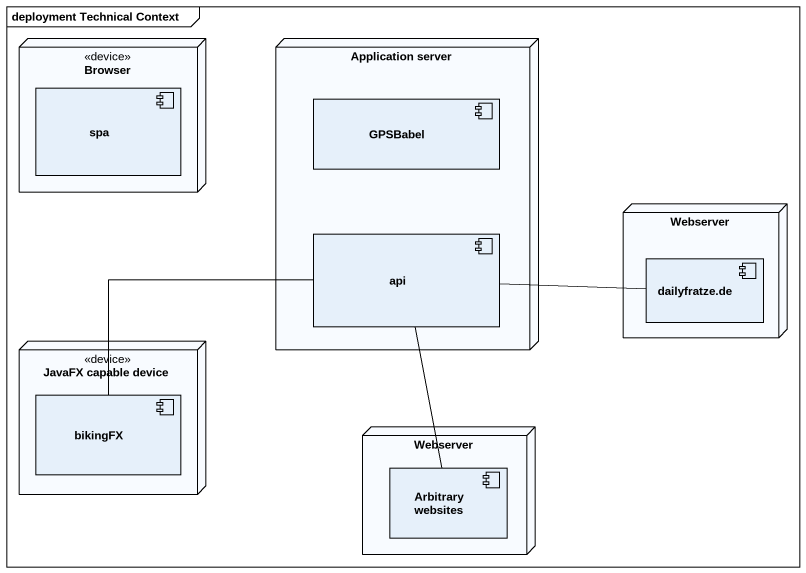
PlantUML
@startuml
mainframe deployment Technical Context
node Browser <<device>> {
  component spa
}
node "Application server" as Application_server {
  component GPSBabel
  component api
}
node Webserver {
  component "dailyfratze.de" as dailyfratze_de
}
node "JavaFX capable device" as JavaFX_capable_device <<device>> {
  component bikingFX
}
node "Webserver" as Webserver_2 {
  component "Arbitrary websites" as Arbitrary_websites
}
api -right- dailyfratze_de
bikingFX -right- api
Arbitrary_websites -up- api
@enduml
